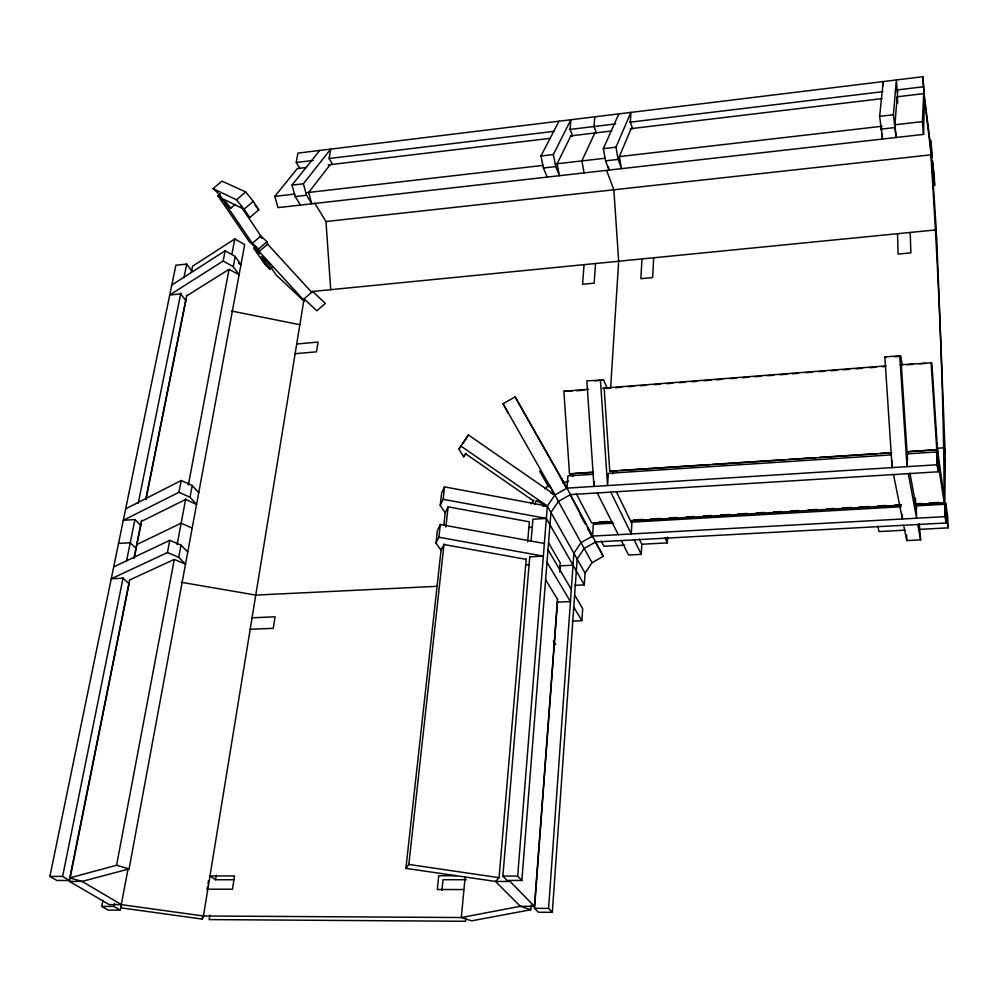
<?xml version="1.0" encoding="UTF-8"?>
<svg xmlns="http://www.w3.org/2000/svg" width="998" height="998" viewBox="0 0 998 998"><rect width="100%" height="100%" fill="white"/><g stroke="black" fill="none" stroke-linecap="round" stroke-linejoin="round"><path stroke-width="1.5" d="M306.548 167.489L297.304 168.587L274.812 196.369L278.018 207.634L923.562 134.381L924.422 95.945L930.473 144.947L930.847 154.84C938.407 270.62 943.684 386.7 944.208 502.705L914.704 504.389M639.294 539.07L641.801 544.247L667.3 542.887L667.562 537.061M923.562 134.381L922.414 121.606L923.699 93.625L897.452 96.769M621.292 540.579L628.565 555.013L641.277 554.352L641.801 544.247M653.69 257.783L652.655 277.556L640.866 278.692L641.976 258.944M631.934 522.116L631.285 533.955L610.764 492.101M612.71 473.938L612.897 470.906L609.778 471.256L604.152 388.085L607.308 388.359L603.603 380.076L586.824 380.824L593.985 486.425L594.284 481.834M610.614 388.06L618.673 261.239L613.845 189.795L606.784 170.858M572.228 621.08L581.871 620.681L582.682 608.668L574.611 594.958M574.748 585.352L584.292 584.903L585.077 573.139L592.039 562.71L603.303 556.323L567.001 488.134L515.13 396.892L503.079 403.741L508.032 412.947L507.533 411.812M552.331 912.322L548.576 908.392L573.9 553.254L581.023 542.625L592.538 536.101L945.118 516.64L946.104 522.964L595.656 541.964L584.217 548.451L577.143 559.03L552.331 912.322L538.346 912.247L534.491 908.33L557.533 601.495M595.544 263.522L594.147 283.158L582.57 284.255L584.042 264.67M594.758 116.828L594.035 126.521L596.467 133.096M572.665 476.545L572.889 473.526L569.496 473.888L563.882 391.253L588.67 389.307M129.116 583.531L69.448 881.409L109.181 904.6L121.432 904.65L203.442 915.989L461.313 917.536L471.667 920.83L530.786 909.752L531.136 905.086M465.105 877.342L461.313 917.536L520.37 906.296L534.441 906.359L557.558 598.638M559.653 570.656L560.24 562.884L548.576 542.875M559.741 572.054L560.202 565.854L573.039 565.205M529.788 556.46L502.867 876.069L507.159 880.448L521.854 880.436L550.933 512.436L558.431 501.42L570.444 494.609L938.132 471.792L936.573 451.932L907.02 453.865M521.854 880.436L517.663 876.057L547.353 506.061L554.9 494.983L567.001 488.134L937.047 464.769L938.132 471.792M531.098 540.953L532.92 519.222L546.355 518.436L584.292 584.903M897.776 102.969L897.177 96.794L894.907 124.775L896.142 137.487L893.422 114.745L896.354 79.952L897.639 97.068M441.278 548.339L405.899 868.36L495.495 881.446L499.062 877.679L526.22 558.955M527.668 541.939L529.377 521.829L448.127 506.822L445.208 512.785L443.848 525.148M465.817 918.185L465.53 921.279L209.131 919.595L209.842 915.154M441.964 890.366L443.025 879.712L466.291 879.7M881.945 133.395L882.519 139.034L879.65 116.354L883.205 81.562L883.305 85.853M405.899 868.36L408.831 864.455L444.048 543.985M445.919 526.956L448.127 506.822M526.183 559.367L443.985 544.534L441.066 550.297L436.001 543.087L438.895 537.223L440.318 524.499L544.347 543.486M445.208 512.785L440.23 505.375L443.137 499.312L444.522 486.874L547.353 506.061L585.077 573.139M436.001 543.087L437.423 530.425L440.318 524.499M440.23 505.375L441.627 492.987L444.522 486.874M233.881 879.749L215.556 879.749L216.304 875.146M129.628 579.788L69.798 877.903L82.11 881.409L121.432 904.65L120.758 907.831L202.232 919.071L202.731 916.002M206.998 889.904L207.497 886.835M207.996 883.766L208.495 880.698M299.961 168.562L296.269 162.474L297.878 153.118L922.813 76.721L924.235 95.321L922.813 76.721M102.981 900.308L101.808 906.409L108.146 910.076L120.259 910.126L127.944 869.508M69.448 881.409L82.11 881.409L129.066 868.934L244.685 244.56L234.792 238.959L192.564 266.192L191.342 272.279M129.59 580L174.313 559.404L185.503 564.157L178.754 557.358L181.037 545.17L169.785 540.317L113.685 566.926M141.329 521.443L185.616 499.474L196.569 504.414L190.019 497.291L192.227 485.539L181.212 480.5L125.661 508.83M186.589 295.957L229.066 269.285L239.083 274.812L233.27 266.641L235.191 256.449L225.111 250.81L171.793 285.004M120.259 910.126L113.984 906.458L114.558 903.402M69.798 877.903L116.591 865.241L174.226 559.841M177.108 544.571L185.753 498.738M188.348 484.991L229.016 269.522M231.898 254.241L234.792 238.959M129.066 583.755L123.053 578.179L111.24 578.79L167.439 552.543L169.785 540.317M140.768 525.41L134.93 519.559L123.303 520.295L178.954 492.301L181.212 480.5M185.865 300.623L180.675 293.886L169.735 294.984L223.165 261.027L225.111 250.81M133.919 558.381L141.566 520.282M145.845 498.988L186.751 295.096M134.306 557.645L136.14 548.513L130.227 542.762L118.525 543.448M136.439 546.979L141.03 524.112M145.933 499.711L186.002 299.911M191.816 270.932L186.713 264.096L175.873 265.243L49.9 876.419L56.923 880.473L69.548 880.473L62.6 876.406L123.128 577.805M126.521 561.051L134.855 519.921M138.248 503.167L180.85 293.025M183.931 277.806L186.713 264.096M534.891 504.364L536.263 500.609L547.353 506.061L542.887 506.323M202.232 919.071L203.442 915.989L304.078 298.851L312.574 291.466L935.75 229.927L936.361 231.237L931.496 156.661L923.699 93.625M631.098 128.642L619.334 156.599L621.505 168.662L618.149 159.393L615.953 147.205L630.936 112.4L630.324 122.143L632.595 128.767M608.443 167.065L608.992 170.072L605.561 160.84L603.328 148.69L618.822 113.884M594.845 132.983L581.846 160.928L584.129 172.891M570.906 135.853L557.096 163.784L559.466 175.698L555.724 166.566L553.329 154.54L570.881 119.748L570.07 129.416L572.615 135.953M547.216 177.083L543.386 167.988L540.953 155.987L559.005 121.195M466.166 453.229L463.621 456.822L458.855 449.1L468.361 434.903L554.9 494.983L592.039 562.71M467.151 437.112L468.361 434.903M463.621 456.822L465.417 453.653L533.581 500.971L531.273 503.79L533.768 500.16M458.855 449.1L461.413 445.47M463.122 443.062L466.54 438.222M330.176 164.658L308.681 192.452L311.8 203.804L306.536 195.234L303.38 183.782L330.687 149.114L329.165 158.507L332.721 164.645M300.498 205.089L295.171 196.544L291.99 185.117L319.709 150.448M544.858 488.646L549.062 484.816L554.9 494.983L550.746 492.962M255.862 246.394L253.754 248.203L264.719 264.245L269.947 269.161L272.03 267.364M312.574 291.466L325.385 303.367L316.828 310.802L304.078 298.851L304.515 301.009L259.168 251.496L258.494 249.051L267.027 241.728L260.84 236.015L241.029 206.461M259.168 251.496L267.651 244.198L267.027 241.728M258.494 249.051L252.344 243.312L260.84 236.015M253.255 201.347L258.819 209.805L249.675 217.614L244.048 209.206L253.255 201.347L245.708 191.915L221.955 181.149L213.098 188.672L219.348 194.435L224.188 201.546L217.951 195.783L220.159 193.911M213.098 188.672L236.476 199.8L245.708 191.915M252.344 243.312L224.463 202.407L230.725 208.195L235.141 204.428M136.689 544.621L181.137 523.189L192.19 528.054M562.71 482.945L568.598 481.161M907.357 451.795L937.509 449.674L931.833 362.835L900.096 364.781M296.269 162.474L313.235 160.429M328.666 158.557L553.915 131.362M569.347 129.503L615.666 123.914M629.576 122.23L883.005 91.641M895.356 90.144L923.175 86.789M328.13 164.907L550.135 138.335M570.17 135.94L611.824 130.95M630.349 128.73L882.007 98.615M291.99 185.117L303.38 183.782M540.953 155.987L553.329 154.54M603.328 148.69L615.953 147.205M879.65 116.354L893.422 114.745M274.812 196.369L294.872 194.049M307.209 192.626L543.274 165.369M555.612 163.946L605.062 158.245M618.997 156.636L882.17 126.247M894.557 124.825L922.414 121.606M295.171 196.544L306.536 195.234M543.386 167.988L555.724 166.566M605.561 160.84L618.149 159.393M880.96 129.166L894.682 127.582M314.757 203.18L325.972 221.531L930.847 154.84M296.718 343.998L318.063 342.065L316.528 351.82L295.121 353.716M891.95 460.515L892.112 467.613L884.852 356.947L899.747 355.75L900.757 356.298L902.292 365.156M594.621 380.787L603.603 380.076M894.844 356.773L900.757 356.298M602.617 388.197L886.149 365.879M571.979 391.141L563.882 391.253M576.632 390.767L584.379 390.156M606.098 388.447L609.204 388.21M615.404 387.723L621.617 387.236M627.817 386.737L634.017 386.251M640.229 385.764L646.43 385.278M654.189 384.667L660.389 384.18M666.589 383.694L672.802 383.207M679.002 382.721L685.202 382.234M691.414 381.735L697.614 381.248M703.815 380.762L711.574 380.151M716.227 379.789L722.44 379.302M730.187 378.691L736.399 378.205M742.599 377.718L748.799 377.232M755.012 376.733L761.212 376.246M767.412 375.759L773.625 375.273M779.825 374.786L787.584 374.175M792.237 373.813L798.437 373.327M806.197 372.716L812.397 372.229M818.61 371.73L824.81 371.244M831.01 370.757L837.222 370.27M843.422 369.784L849.622 369.297M855.835 368.811L862.035 368.324M869.794 367.713L875.995 367.227M882.195 366.74L885.301 366.491M907.02 364.781L913.22 364.295M919.432 363.808L925.633 363.322M936.486 448.302L944.258 447.79L945.206 454.29L936.685 237.274L935.75 229.927M574.449 473.426L593.062 472.204M611.687 470.994L617.887 470.582M620.993 470.382L709.428 464.594M712.535 464.394L785.451 459.629M788.557 459.417L816.489 457.595M819.595 457.396L876.993 453.641M880.099 453.429L890.965 452.718M909.577 451.508L937.509 449.674L944.832 502.119L945.306 459.242L944.258 447.79M569.496 473.888L592.75 472.378M609.79 471.256L891.85 452.818M592.8 474.312L567.912 475.934L567.001 488.134L561.101 477.992L563.87 483.207M891.464 454.876L608.356 473.301L607.557 485.564L600.397 379.739M599.411 521.942L607.183 521.492M633.643 519.97L642.974 519.434M650.758 518.997L660.09 518.461M669.421 517.925L677.205 517.475M686.537 516.939L694.321 516.49M703.652 515.954L711.437 515.504M720.768 514.98L730.112 514.444M737.884 513.995L747.228 513.459M756.559 512.922L764.343 512.473M773.675 511.937L781.459 511.487M790.79 510.951L798.575 510.514M807.906 509.978L817.237 509.442M826.581 508.905L834.353 508.456M842.137 508.007L851.469 507.471M859.253 507.021L868.584 506.485M877.928 505.949L885.7 505.512M895.044 504.976L901.269 504.614M916.825 503.728L921.491 503.454M929.275 503.004L938.607 502.468M611.836 521.754L591.639 522.902L576.22 493.586M900.72 505.188L630.474 520.682L616.203 491.403M598.613 523.102L612.061 522.328M636.786 520.919L662.497 519.447M875.995 507.234L900.683 505.811M917.649 504.851L945.705 503.241L947.626 515.766L948.1 527.867L918.921 529.427M528.903 527.455L531.859 527.293M613.521 523.164L593.311 524.312L592.538 536.101L587.535 527.48M630.624 522.191L901.119 506.747M915.104 505.949L944.644 504.264L946.104 522.964M624.686 545.158L603.927 546.268L601.233 541.141M905.111 530.163L879.001 531.56L877.766 526.121M529.751 556.859L543.336 556.148L438.895 537.223M903.677 525.26L906.745 540.579L920.618 539.868L919.283 523.863M525.721 564.831L528.703 564.681M437.037 586.325L255.775 595.095L181.212 582.283M557.483 602.143L570.444 601.557L546.991 562.286M252.07 617.824L275.086 616.789L273.277 628.316L250.199 629.289M456.41 875.733L438.733 875.745L437.336 889.517L463.945 889.555M49.9 876.419L62.6 876.406M502.867 876.069L517.663 876.057M207.821 889.193L232.459 889.23L234.542 875.92L209.979 875.945L215.556 879.749M101.808 906.409L113.984 906.458M534.491 908.33L548.576 908.392M408.831 864.455L499.062 877.679M443.137 499.312L546.355 518.436M231.524 311.014L299.862 324.712M116.591 865.241L129.066 868.934M530.786 909.752L520.37 906.296L495.495 881.446L510.103 881.446L534.441 906.359M167.439 552.543L178.754 557.358M178.954 492.301L190.019 497.291M884.852 356.947L885.962 357.484M223.165 261.027L233.27 266.641M238.472 263.272L240.967 264.67L235.191 256.449M460.627 445.844L547.353 506.061M259.804 236.301L261.838 238.185M253.754 248.203L259.854 253.904L255.401 247.367L249.288 241.666L217.951 195.783M303.841 300.972L276.034 274.862L267.352 262.1L261.239 256.374L269.947 269.161M181.037 545.17L187.749 552.031M267.651 244.198L311.937 292.539M192.227 485.539L198.739 492.713M230.725 208.195L223.415 199.163L242.165 208.295L249.675 217.614M236.476 199.8L244.048 209.206M255.076 205.126L258.819 209.805M553.366 641.165L555.636 644.671M545.644 579.838L557.508 599.274M573.763 607.108L581.871 620.681M547.989 549.686L571.318 589.356M564.569 484.504L566.041 487.036M560.327 477.331L566.153 487.348M588.047 529.102L592.276 536.388M603.303 556.323L595.008 541.502M539.631 471.206L548.7 486.999M560.227 476.707L515.13 396.892M503.079 403.741L554.9 494.983M585.152 523.501L580.3 514.793L585.988 524.586L570.407 495.332M587.448 527.431L589.968 532.159M590.067 533.107L592.126 536.961M597.266 492.937L618.311 534.679M634.179 539.881L641.277 554.352M664.93 537.685L667.3 542.887M893.509 474.561L902.417 518.997L902.304 514.382M908.317 473.638L916.588 518.212L916.226 505.886L916.688 508.431M917.761 524.499L920.618 539.868M909.939 473.152L915.677 504.339L915.503 498.202M907.706 459.517L906.671 453.878L907.02 466.665L899.747 355.75M944.208 502.705L937.983 462.348L937.509 449.674M948.1 527.867L946.179 515.455L945.705 503.241M881.234 126.359L881.658 130.588M325.972 221.531L330.712 289.682M931.084 362.336L936.798 449.873M901.306 364.682L907.02 451.82L907.955 451.607L908.03 454.414M944.644 504.264L945.118 516.64M936.573 451.932L937.047 464.769M910.226 232.447L910.85 252.856L898.075 254.078L897.539 233.694M897.601 89.895L897.689 92.764M906.583 534.591L906.745 540.579M931.583 148.178L930.623 140.369L931.97 157.971L931.583 148.178M934.265 175.735L932.394 160.516L934.652 185.491L934.265 175.735"/></g></svg>
